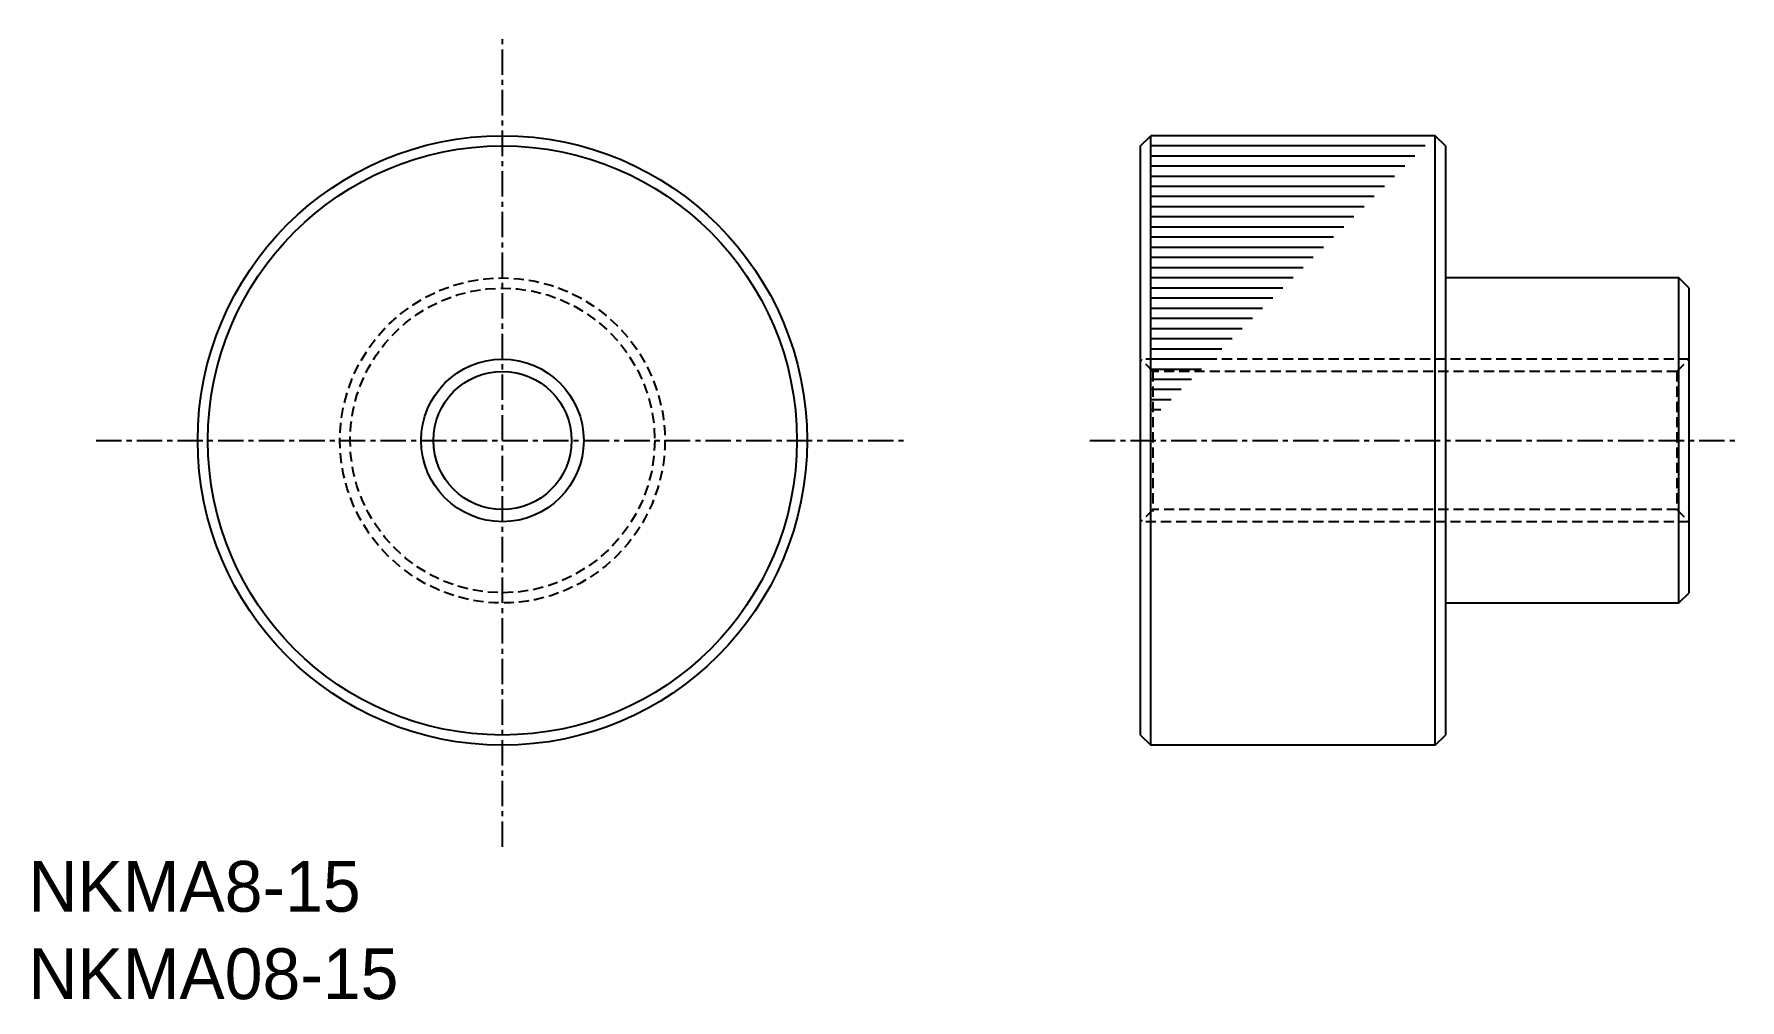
# Model space of a CAD drawing. Extents: x 0.3 to 84.2, y 0 to 47.5.
import ezdxf

# ---------------------------------------------------------------- set-up
doc = ezdxf.new("R2010")
doc.units = 0
doc.linetypes.add('CENTER', pattern=[2, 1.25, -0.25, 0.25, -0.25])
doc.linetypes.add('DASHED', pattern=[0.75, 0.5, -0.25])
doc.layers.get('0').update_dxf_attribs({"linetype": 'CONTINUOUS'})
doc.layers.add('CENTER', color=1, linetype='CENTER')

msp = doc.modelspace()

# ---------------------------------------------------------------- linework, layer by layer
at = {"color": 7, "linetype": 'CONTINUOUS'}
for p, q in [((54.75, 42), (55.25, 42.5)), ((54.75, 13), (54.75, 42)), ((55.25, 12.5), (55.25, 42.5)), ((69.25, 42.5), (55.25, 42.5)), ((68.75, 42), (55.25, 42)), ((69.25, 12.5), (69.25, 42.5)), ((69.75, 42), (69.25, 42.5)), ((69.75, 42), (69.75, 13)), ((68.25, 41.5), (55.25, 41.5)), ((67.75, 41), (55.25, 41)), ((67.25, 40.5), (55.25, 40.5)), ((66.75, 40), (55.25, 40)), ((66.25, 39.5), (55.25, 39.5)), ((65.75, 39), (55.25, 39)), ((65.25, 38.5), (55.25, 38.5)), ((64.75, 38), (55.25, 38)), ((64.25, 37.5), (55.25, 37.5)), ((63.75, 37), (55.25, 37)), ((63.25, 36.5), (55.25, 36.5)), ((62.75, 36), (55.25, 36)), ((62.25, 35.5), (55.25, 35.5)), ((81.25, 35.5), (69.75, 35.5)), ((81.25, 19.5), (81.25, 35.5)), ((81.75, 35), (81.25, 35.5)), ((61.75, 35), (55.25, 35)), ((61.25, 34.5), (55.25, 34.5)), ((81.75, 20), (81.75, 35)), ((60.75, 34), (55.25, 34)), ((60.25, 33.5), (55.25, 33.5)), ((59.75, 33), (55.25, 33)), ((59.25, 32.5), (55.25, 32.5)), ((58.75, 32), (55.25, 32)), ((58.25, 31.5), (55.25, 31.5)), ((57.75, 31), (55.25, 31)), ((57.25, 30.5), (55.25, 30.5)), ((56.75, 30), (55.25, 30)), ((56.25, 29.5), (55.25, 29.5)), ((55.75, 29), (55.25, 29)), ((69.75, 19.5), (81.25, 19.5)), ((81.25, 19.5), (81.75, 20)), ((54.75, 13), (55.25, 12.5)), ((69.25, 12.5), (69.75, 13)), ((69.25, 12.5), (55.25, 12.5))]:
    msp.add_line(p, q, dxfattribs=at)
at = {"color": 3, "linetype": 'DASHED'}
for p, q in [((81.75, 31.5), (54.75, 31.5)), ((55.35, 30.9), (54.75, 31.5)), ((81.15, 30.9), (81.75, 31.5)), ((55.35, 30.9), (55.35, 24)), ((81.15, 30.9), (55.35, 30.9)), ((81.15, 30.9), (81.15, 24.1)), ((55.35, 24.1), (54.75, 23.5)), ((81.15, 24.1), (55.35, 24.1)), ((81.15, 24.1), (81.75, 23.5)), ((81.75, 23.5), (54.75, 23.5))]:
    msp.add_line(p, q, dxfattribs=at)
at = {"color": 7, "linetype": 'CONTINUOUS'}
for radius in [15, 14.5, 3.4]:
    msp.add_circle((23.329, 27.5), radius, dxfattribs=at)
at = {"color": 3, "linetype": 'DASHED'}
for radius in [8, 7.5]:
    msp.add_circle((23.329, 27.5), radius, dxfattribs=at)
at = {"color": 3, "linetype": 'CONTINUOUS'}
msp.add_circle((23.329, 27.5), 4, dxfattribs=at)
at = {"layer": 'CENTER', "color": 1, "linetype": 'CENTER'}
for p, q in [((23.329, 7.5), (23.329, 47.5)), ((3.329, 27.5), (43.329, 27.5)), ((52.25, 27.5), (84.25, 27.5))]:
    msp.add_line(p, q, dxfattribs=at)

# ---------------------------------------------------------------- texts
at = {"color": 7, "linetype": 'CONTINUOUS'}
for s, p in [('NKMA8-15', (0, 4.302)), ('NKMA08-15', (0, 0))]:
    msp.add_text(s, height=2.5, dxfattribs=at).set_placement(p)

doc.saveas('drawing.dxf')
